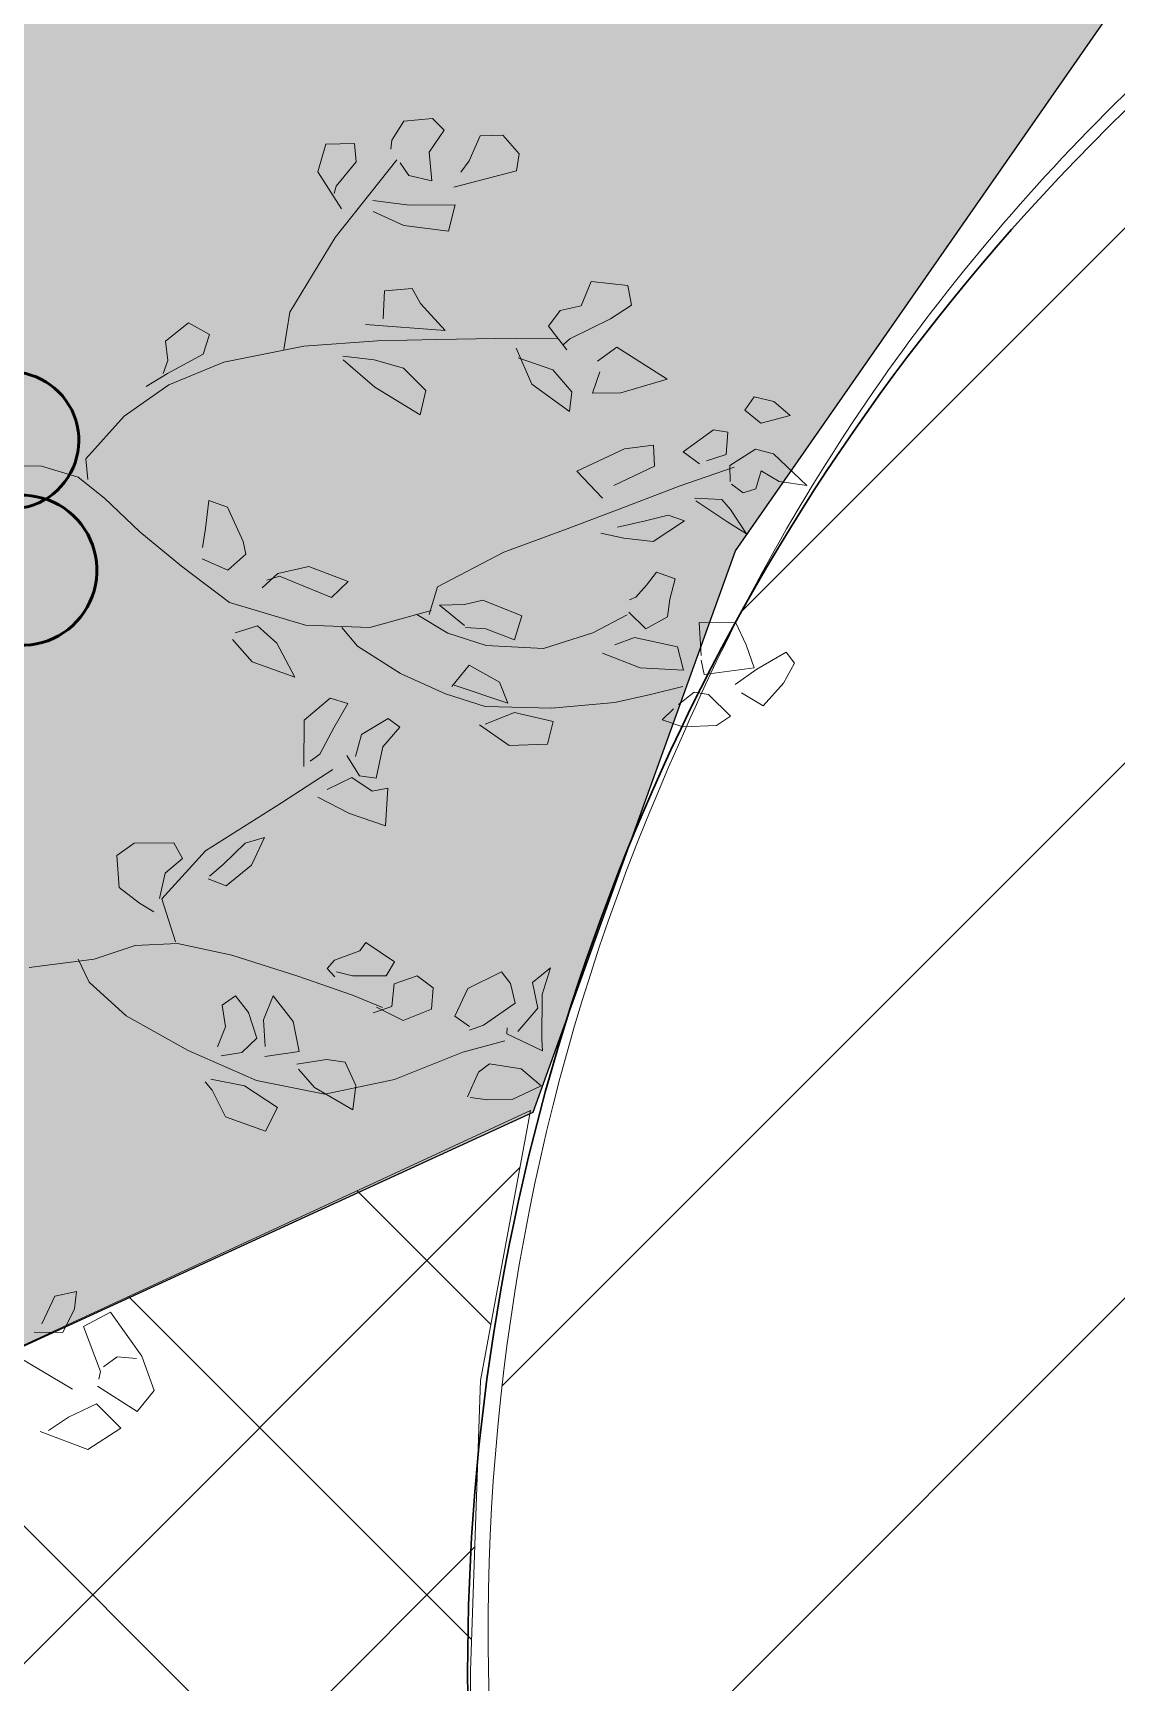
# Model space of a CAD drawing. Header units: millimetres. Extents: x 5637 to 6048, y 3385 to 3927.
# Drawn here: x 5914.664 to 5917.528, y 3558.933 to 3563.292 of the extents above; entities that cross this region are included whole.
import ezdxf

# ---------------------------------------------------------------- set-up
doc = ezdxf.new("R2010")
doc.units = ezdxf.units.MM
doc.layers.add('Contour Lines', color=253, linetype='Continuous')
for name, color, linetype, lineweight in [('hatch', 253, 'Continuous', 13), ('road', 19, 'Continuous', 30), ('trees new', 7, 'Continuous', 20)]:
    doc.layers.add(name, color=color, linetype=linetype, lineweight=lineweight)
doc.layers.add('plants1', color=7, linetype='Continuous', true_color=0x89ee5d)
pattern_1 = [(45, (2816.368087035456, -1263.747613335156), (-0.2651650429449553, 0.2651650429449554), []), (135, (2816.368087035456, -1263.747613335156), (-0.795495128834866, 0.2651650429449554), [0.9375, -0.5625])]
pattern_2 = [(45, (2816.368087035456, -1263.747613335156), (-0.7071067811865475, 0.7071067811865476), [])]

# ---------------------------------------------------------------- blocks, each defined once
blk = doc.blocks.new('F1')
at = {"color": 92, "linetype": 'Continuous'}
for p, q in [((0.2904440168160764, -0.0636339188607225), (0.2731070168158514, -0.0791609188602878)), ((0.2902770168159296, -0.0781269188603973), (0.2891100168160339, -0.0671529188605917)), ((0.2731070168158514, -0.0791609188602878), (0.274774016815849, -0.0971739188601704)), ((0.2897780168161663, -0.0924119188605972), (0.2902770168159296, -0.0781269188603973)), ((0.3321190168160175, -0.0822659188600654), (0.3259510168161288, -0.0938609188600084)), ((0.3424550168158422, -0.0984159188604452), (0.333953016816162, -0.0872359188600229)), ((0.274774016815849, -0.0971739188601704), (0.2897780168161663, -0.0924119188605972)), ((0.2967790168161119, -0.0965519188606039), (0.2781080168158443, -0.1073189188603636)), ((0.3259510168161288, -0.0938609188600084), (0.3331190168162212, -0.10359191886011)), ((0.3021130168160599, -0.100900918860424), (0.2992790168161665, -0.0986239188599201)), ((0.3239510168161761, -0.10359191886011), (0.3021130168160599, -0.100900918860424)), ((0.3032800168159557, -0.1031789188603569), (0.3044470168158515, -0.1108379188602329)), ((0.3241180168158682, -0.1176709188606027), (0.3239510168161761, -0.10359191886011)), ((0.3331190168162212, -0.10359191886011), (0.3397870168162118, -0.1081469188605468)), ((0.3397870168162118, -0.1081469188605468), (0.3424550168158422, -0.0984159188604452)), ((0.2781080168158443, -0.1073189188603636), (0.2829430168160289, -0.1187059188599222)), ((0.3044470168158515, -0.1108379188602329), (0.2997800168161522, -0.1182919188607401)), ((0.2829430168160289, -0.1187059188599222), (0.2996130168160054, -0.1209839188607646)), ((0.2996130168160054, -0.1209839188607646), (0.3241180168158682, -0.1176709188606027)), ((0.3647930168160602, -0.2191209188607162), (0.3791280168159066, -0.2058699188604067)), ((0.3791280168159066, -0.2058699188604067), (0.3927970168158428, -0.206075918860114)), ((0.3976320168160274, -0.2079399188599553), (0.3877970168161884, -0.2201549188606067)), ((0.3927970168158428, -0.206075918860114), (0.3977990168161742, -0.205040918859885)), ((0.484316016815905, -0.2162209188603072), (0.4949850168161394, -0.2112529188601173)), ((0.4949850168161394, -0.2112529188601173), (0.5086540168160756, -0.2170489188604905)), ((0.3719610168161527, -0.2290579188605251), (0.3647930168160602, -0.2191209188607162)), ((0.4049670168162667, -0.2170489188604905), (0.4019660168162266, -0.2261599188598837)), ((0.4158030168161934, -0.2249169188601798), (0.4093010168160111, -0.2174629188605821)), ((0.4778150168160611, -0.2201549188606067), (0.484316016815905, -0.2162209188603072)), ((0.5086540168160756, -0.2170489188604905), (0.5098210168159714, -0.2267799188605921)), ((0.3877970168161884, -0.2201549188606067), (0.3719610168161527, -0.2290579188605251)), ((0.4019660168162266, -0.2261599188598837), (0.4044670168161649, -0.2352689188604189)), ((0.4253040168161936, -0.2282299188603418), (0.4158030168161934, -0.2249169188601798)), ((0.4911510168160424, -0.232991918859915), (0.4819820168161133, -0.2253309188602715)), ((0.5098210168159714, -0.2267799188605921), (0.50165301681613, -0.2429299188600624)), ((0.4263050168158263, -0.2356839188599396), (0.4253040168161936, -0.2282299188603418)), ((0.49348401681595, -0.2431369188601082), (0.4911510168160424, -0.232991918859915)), ((0.3954650168159279, -0.2346479188602815), (0.3901310168159799, -0.2497619188600937)), ((0.4106350168160536, -0.2418939188604043), (0.3993000168159089, -0.2369259188602144)), ((0.4044670168161649, -0.2352689188604189), (0.4168020168160586, -0.237339918860306)), ((0.4183030168162479, -0.2510039188603685), (0.4106350168160536, -0.2418939188604043)), ((0.4168020168160586, -0.237339918860306), (0.4263050168158263, -0.2356839188599396)), ((0.3721270168159609, -0.2483129188606825), (0.3549570168158826, -0.2590789188601037)), ((0.3831290168161505, -0.2456209188606579), (0.3721270168159609, -0.2483129188606825)), ((0.3811290168161978, -0.2590789188601037), (0.3854630168159421, -0.2460349188607496)), ((0.479648016815867, -0.2493479188600021), (0.4729800168158766, -0.2551449188607138)), ((0.50165301681613, -0.2429299188600624), (0.49348401681595, -0.2431369188601082)), ((0.3901310168159799, -0.2497619188600937), (0.4036330168162241, -0.2536949188600546)), ((0.4036330168162241, -0.2536949188600546), (0.4183030168162479, -0.2510039188603685)), ((0.4729800168158766, -0.2551449188607138), (0.4759810168159168, -0.2698449188604344)), ((0.4823160168159523, -0.2584579188599663), (0.4804820168162626, -0.2503829188602311)), ((0.3549570168158826, -0.2590789188601037), (0.3642920168160746, -0.2654969188600433)), ((0.3759610168160581, -0.2661179188601808), (0.3811290168161978, -0.2590789188601037)), ((0.4863170168161961, -0.271914918859983), (0.4823160168159523, -0.2584579188599663)), ((0.3642920168160746, -0.2654969188600433), (0.3759610168160581, -0.2661179188601808)), ((0.4759810168159168, -0.2698449188604344), (0.4844830168160518, -0.2810249188599472)), ((0.4844830168160518, -0.2810249188599472), (0.4863170168161961, -0.271914918859983)), ((0.4129690168158451, -0.2799899188606276), (0.4179700168158379, -0.2787479188603528)), ((0.4179700168158379, -0.2787479188603528), (0.4198040168159826, -0.2835089188604969)), ((0.4024670168162121, -0.3011079188602879), (0.409634016815966, -0.2874439188602254)), ((0.409634016815966, -0.2874439188602254), (0.4146360168158429, -0.2818529188601304)), ((0.4198040168159826, -0.2835089188604969), (0.4183030168162479, -0.2957239188602387)), ((0.3917980168159776, -0.290548918860003), (0.3806280168162122, -0.2986229188603091)), ((0.3887970168159374, -0.2969669188599426), (0.3901310168159799, -0.2880639188600243)), ((0.3806280168162122, -0.2986229188603091), (0.3792950168160534, -0.312494918860756)), ((0.3974660168162192, -0.3027639188606543), (0.3887970168159374, -0.2969669188599426)), ((0.4063000168159708, -0.3075259188602275), (0.4024670168162121, -0.3011079188602879)), ((0.4203030168162007, -0.299864918860584), (0.4063000168159708, -0.3075259188602275)), ((0.4183030168162479, -0.2957239188602387), (0.4203030168162007, -0.299864918860584)), ((0.3304520168160199, -0.3162219188601001), (0.3351200168160577, -0.3095959188606856)), ((0.3359540168159985, -0.3085609188604566), (0.3436210168158542, -0.3182919188605582)), ((0.3957990168162215, -0.3137369188601213), (0.3974660168162192, -0.3027639188606543)), ((0.5718330168158392, -0.3100109188602063), (0.5586640168160049, -0.3133229188600297)), ((0.3254510168160269, -0.326158918859909), (0.3304520168160199, -0.3162219188601001)), ((0.3792950168160534, -0.312494918860756), (0.3876300168160416, -0.3176709188604208)), ((0.3876300168160416, -0.3176709188604208), (0.3957990168162215, -0.3137369188601213)), ((0.4896510168161914, -0.3112529188604811), (0.4763140168158717, -0.3207769188605369)), ((0.4904840168162484, -0.3292649188600252), (0.4908170168162034, -0.3166359188601917)), ((0.5051540168162723, -0.3120809188606644), (0.5238240168162012, -0.3220179188604733)), ((0.5066540168161229, -0.32118991886029), (0.5059870168158743, -0.3158079188600085)), ((0.5586640168160049, -0.3133229188600297), (0.5433280168160711, -0.3274019188605224)), ((0.5721670168161328, -0.3230539188601313), (0.5740000168159387, -0.312494918860756)), ((0.6111740168159887, -0.3147719188603504), (0.6011720168160029, -0.3228469188600855)), ((0.622844016815856, -0.3226399188600397), (0.6156760168162183, -0.3172569188603291)), ((0.3447880168162047, -0.324502918860452), (0.3359540168159985, -0.3363039188601022)), ((0.3436210168158542, -0.3182919188605582), (0.3447880168162047, -0.324502918860452)), ((0.3616250168158732, -0.3302999188602542), (0.3626250168160769, -0.323467918860223)), ((0.3641250168159278, -0.3242959188604062), (0.3714600168161671, -0.3205699188604911)), ((0.3714600168161671, -0.3205699188604911), (0.3799620168158473, -0.3317499188600039)), ((0.4763140168158717, -0.3207769188605369), (0.4636450168161394, -0.332784918860233)), ((0.5144890168160094, -0.3325769188607581), (0.5066540168161229, -0.32118991886029)), ((0.5238240168162012, -0.3220179188604733), (0.5273250168158885, -0.3373399188606698)), ((0.5609980168162512, -0.3271949188604766), (0.5721670168161328, -0.3230539188601313)), ((0.6011720168160029, -0.3228469188600855), (0.603840016816088, -0.3336129188604162)), ((0.633512016816207, -0.3298859188601626), (0.622844016815856, -0.3226399188600397)), ((0.324784016816233, -0.3408589188605391), (0.3254510168160269, -0.326158918859909)), ((0.3639590168161195, -0.3478989188600452), (0.3616250168158732, -0.3302999188602542)), ((0.3799620168158473, -0.3317499188600039), (0.3796290168158922, -0.3489339188602742)), ((0.4636450168161394, -0.332784918860233), (0.4784810168159713, -0.3416869188607223)), ((0.4804820168162626, -0.3346489188600743), (0.4904840168162484, -0.3292649188600252)), ((0.4894840168160446, -0.332784918860233), (0.4849820168162699, -0.3389959188601268)), ((0.5004860168162342, -0.3319559188606207), (0.4894840168160446, -0.332784918860233)), ((0.5213230168162628, -0.3433439188605178), (0.5144890168160094, -0.3325769188607581)), ((0.5433280168160711, -0.3274019188605224), (0.5609980168162512, -0.3271949188604766)), ((0.6268440168162162, -0.3360969188600564), (0.633512016816207, -0.3298859188601626)), ((0.6931910168161668, -0.3286439188598877), (0.6938580168159607, -0.3400309188603559)), ((0.3359540168159985, -0.3363039188601022), (0.324784016816233, -0.3408589188605391)), ((0.353290016815885, -0.3379609188598978), (0.3387870168160081, -0.3489339188602742)), ((0.3556240168161313, -0.3394089188598799), (0.353290016815885, -0.3379609188598978)), ((0.4784810168159713, -0.3416869188607223), (0.4804820168162626, -0.3346489188600743)), ((0.4849820168162699, -0.3389959188601268), (0.4963190168161821, -0.3483129188601368)), ((0.5058200168161822, -0.3423089188602888), (0.4981530168158718, -0.3352689188598732)), ((0.5273250168158885, -0.3373399188606698), (0.5213230168162628, -0.3433439188605178)), ((0.5866700168160098, -0.3329909188599402), (0.5891700168160643, -0.3425159188603346)), ((0.5876700168162134, -0.3425159188603346), (0.5888370168161094, -0.3365109188601481)), ((0.603840016816088, -0.3336129188604162), (0.6095070168159911, -0.3350629188601659)), ((0.6095070168159911, -0.3350629188601659), (0.6268440168162162, -0.3360969188600564)), ((0.6938580168159607, -0.3400309188603559), (0.6941910168159158, -0.3586639188600373)), ((0.6991920168159087, -0.3429289188600877), (0.6948580168161645, -0.3381679188599436)), ((0.3571240168159822, -0.3559729188603513), (0.3517890168161504, -0.3429289188600877)), ((0.3729610168159017, -0.3501759188605491), (0.3639590168161195, -0.3478989188600452)), ((0.5066540168161229, -0.3565949188599178), (0.5058200168161822, -0.3423089188602888)), ((0.5680000168160806, -0.3592859188605133), (0.5876700168162134, -0.3425159188603346)), ((0.5891700168160643, -0.3425159188603346), (0.5853370168158512, -0.3565949188599178)), ((0.7075270168158969, -0.3460359188605424), (0.6991920168159087, -0.3429289188600877)), ((0.7100280168158353, -0.3592859188605133), (0.7075270168158969, -0.3460359188605424)), ((0.3387870168160081, -0.3489339188602742), (0.3434550168160459, -0.3510039188607323)), ((0.3434550168160459, -0.3510039188607323), (0.3617910168161362, -0.3607349188599245)), ((0.3796290168158922, -0.3489339188602742), (0.3729610168159017, -0.3501759188605491)), ((0.4963190168161821, -0.3483129188601368), (0.5006530168159263, -0.3594929188605591)), ((0.3686260168162736, -0.3592859188605133), (0.3571240168159822, -0.3559729188603513)), ((0.3617910168161362, -0.3607349188599245), (0.3707930168159184, -0.3696369188604138)), ((0.3707930168159184, -0.3696369188604138), (0.3686260168162736, -0.3592859188605133)), ((0.5006530168159263, -0.3594929188605591), (0.5066540168161229, -0.3565949188599178)), ((0.5710000168162371, -0.3694309188607066), (0.5680000168160806, -0.3592859188605133)), ((0.5853370168158512, -0.3565949188599178), (0.5710000168162371, -0.3694309188607066)), ((0.6941910168159158, -0.3586639188600373), (0.7008590168159065, -0.3652899188603613)), ((0.7008590168159065, -0.3652899188603613), (0.7100280168158353, -0.3592859188605133)), ((0.4848160168160069, -0.3924129188602081), (0.4701470168158668, -0.4000729188604227)), ((0.5063210168161679, -0.3905489188603668), (0.4874840168160919, -0.408560918859911)), ((0.5111550168160139, -0.4008999188602675), (0.5061540168160211, -0.3893069188600919)), ((0.4701470168158668, -0.4000729188604227), (0.4624790168161274, -0.4160139188600797)), ((0.4823160168159523, -0.4091819188600483), (0.4838160168162579, -0.3948959188604193)), ((0.4978190168160328, -0.4095959188601399), (0.5111550168160139, -0.4008999188602675)), ((0.4874840168160919, -0.408560918859911), (0.4978190168160328, -0.4095959188601399)), ((0.5224900168161586, -0.4153929188599422), (0.5273250168158885, -0.4073189188605455)), ((0.5283250168160925, -0.4073189188605455), (0.5419940168160285, -0.4015219188607433)), ((0.5419940168160285, -0.4015219188607433), (0.5368260168158887, -0.4118729188606438)), ((0.4624790168161274, -0.4160139188600797), (0.4704800168158221, -0.4230539188604953)), ((0.4704800168158221, -0.4230539188604953), (0.4823160168159523, -0.4091819188600483)), ((0.5119890168159547, -0.4247099188599523), (0.5224900168161586, -0.4153929188599422)), ((0.5368260168158887, -0.4118729188606438), (0.534826016815936, -0.4201549188604248)), ((0.6621850168160055, -0.4143589188600516), (0.6443480168161333, -0.4213979188601287)), ((0.6556830168158232, -0.4269869188604562), (0.6638520168160033, -0.4149799188601892)), ((0.534826016815936, -0.4201549188604248), (0.5201570168162509, -0.4327849188605968)), ((0.6443480168161333, -0.4213979188601287), (0.6235100168162209, -0.4340269188599623)), ((0.5201570168162509, -0.4327849188605968), (0.5119890168159547, -0.4247099188599523)), ((0.6460150168161309, -0.4371319188606493), (0.6556830168158232, -0.4269869188604562)), ((0.6718540168160363, -0.4309209188607556), (0.6525160168159747, -0.4621839188606091)), ((0.6235100168162209, -0.4340269188599623), (0.6321790168160479, -0.441479918860131)), ((0.6321790168160479, -0.441479918860131), (0.6460150168161309, -0.4371319188606493)), ((0.6815220168161833, -0.4458279188605221), (0.670353016815847, -0.4394099188605824)), ((0.6765210168161904, -0.4576289188601721), (0.6815220168161833, -0.4458279188605221)), ((0.7240300168161813, -0.4458279188605221), (0.7440350168160368, -0.4439649188601096)), ((0.734366016816006, -0.4483129188605007), (0.7318660168159516, -0.4460359188599968)), ((0.7440350168160368, -0.4439649188601096), (0.7537030168161838, -0.4530739188606449)), ((0.7400340168162476, -0.4617699188605175), (0.734366016816006, -0.4483129188605007)), ((0.7537030168161838, -0.4530739188606449), (0.7478680168162501, -0.4648759188606335)), ((0.4878170168160471, -0.4576289188601721), (0.4738140168162719, -0.4698449188602525)), ((0.6525160168159747, -0.4621839188606091), (0.6686860168158493, -0.4578369188605566)), ((0.6686860168158493, -0.4578369188605566), (0.6765210168161904, -0.4576289188601721)), ((0.716196016816179, -0.4580439188606024), (0.7040260168162096, -0.4675679188606582)), ((0.7110280168160391, -0.4741919188603051), (0.7206960168161859, -0.4603209188601968)), ((0.4479750168159118, -0.4677739188603655), (0.4408070168162741, -0.4748139188598716)), ((0.4501430168158951, -0.4748139188598716), (0.4479750168159118, -0.4677739188603655)), ((0.4874840168160919, -0.4739859188605977), (0.488650016816104, -0.4644619188605419)), ((0.7040260168162096, -0.4675679188606582), (0.6921910168159631, -0.4845439188605442)), ((0.7478680168162501, -0.4648759188606335), (0.7400340168162476, -0.4617699188605175)), ((0.4408070168162741, -0.4748139188598716), (0.4341390168158288, -0.4886849188599798)), ((0.4738140168162719, -0.4698449188602525), (0.4636450168161394, -0.4870289188605228)), ((0.4744810168160658, -0.4895139188605017), (0.4874840168160919, -0.4739859188605977)), ((0.7015270168160388, -0.492825918860325), (0.7110280168160391, -0.4741919188603051)), ((0.4524760168162576, -0.4866149188604312), (0.4508090168162601, -0.4777119188605128)), ((0.4989860168159286, -0.4770909188603755), (0.4884830168159572, -0.4804039188605375)), ((0.4884830168159572, -0.4804039188605375), (0.4888170168162508, -0.4917909188600961)), ((0.5034870168162744, -0.483095918860562), (0.5038200168162295, -0.4799899188604459)), ((0.5061540168160211, -0.4899279188605933), (0.5034870168162744, -0.483095918860562)), ((0.5369930168160355, -0.4824739188600861), (0.5301590168162367, -0.490755918859867)), ((0.7233640168162712, -0.4801969188604917), (0.716196016816179, -0.488477918859934)), ((0.7301990168159538, -0.4793689188603083), (0.7233640168162712, -0.4801969188604917)), ((0.7412000168162596, -0.480817918860629), (0.7378660168162643, -0.4785409188601252)), ((0.7463680168159446, -0.489719918860209), (0.7412000168162596, -0.480817918860629)), ((0.4341390168158288, -0.4886849188599798), (0.4349730168162244, -0.4963459188605328)), ((0.4484760168158976, -0.4919969188607129), (0.4524760168162576, -0.4866149188604312)), ((0.4636450168161394, -0.4870289188605228), (0.4744810168160658, -0.4895139188605017)), ((0.4888170168162508, -0.4917909188600961), (0.4954850168162414, -0.4965529188605787)), ((0.5093210168158695, -0.4967599188606246), (0.5061540168160211, -0.4899279188605933)), ((0.5301590168162367, -0.490755918859867), (0.5224900168161586, -0.5019369188606277)), ((0.5324930168160285, -0.5031779188605641), (0.5358270168160236, -0.4905489188607306)), ((0.5508300168160023, -0.4905489188607306), (0.5673320168159482, -0.4857869188602479)), ((0.5673320168159482, -0.4857869188602479), (0.5663330168160831, -0.5100099188605955)), ((0.6123420168162232, -0.4859939188602939), (0.5931710168158535, -0.4955179188603497)), ((0.6301780168162116, -0.4872369188599978), (0.6123420168162232, -0.4859939188602939)), ((0.6136750168159271, -0.4975879188598983), (0.6258440168160126, -0.4859939188602939)), ((0.6921910168159631, -0.4845439188605442), (0.7015270168160388, -0.492825918860325)), ((0.716196016816179, -0.488477918859934), (0.7285320168159563, -0.4934469188604626)), ((0.7415340168160987, -0.5019369188606277), (0.7463680168159446, -0.489719918860209)), ((0.4349730168162244, -0.4963459188605328), (0.4484760168158976, -0.4919969188607129)), ((0.4576440168159426, -0.4944829188601207), (0.4496430168162481, -0.5162219188599182)), ((0.4639790168159781, -0.4963459188605328), (0.4576440168159426, -0.4944829188601207)), ((0.4798150168160138, -0.5035919188606557), (0.4659790168159308, -0.497380918860762)), ((0.4954850168162414, -0.4965529188605787), (0.5026530168158789, -0.5029709188605183)), ((0.5026530168158789, -0.5029709188605183), (0.5093210168158695, -0.4967599188606246)), ((0.552830016815955, -0.5184989188604221), (0.5536630168160122, -0.4977959188602826)), ((0.5931710168158535, -0.4955179188603497), (0.6006730168162397, -0.5006929188605854)), ((0.6006730168162397, -0.5006929188605854), (0.6136750168159271, -0.4975879188598983)), ((0.7090270168162025, -0.4961379188601486), (0.702359016816212, -0.5251239188604075)), ((0.7285320168159563, -0.4934469188604626), (0.7341990168158592, -0.5042139188602222)), ((0.4421410168158621, -0.5058689188602501), (0.4323060168160229, -0.5118739188604366)), ((0.4486430168160444, -0.5170499188601017), (0.4468090168158998, -0.5050419188604054)), ((0.4718130168159808, -0.5182919188603763), (0.4798150168160138, -0.5035919188606557)), ((0.5224900168161586, -0.5019369188606277), (0.5243240168158483, -0.5191199188605597)), ((0.5299920168160899, -0.5137369188599396), (0.5324930168160285, -0.5031779188605641)), ((0.6188430168160668, -0.5075259188600456), (0.6323460168161948, -0.5050419188604054)), ((0.6323460168161948, -0.5050419188604054), (0.6361800168158372, -0.513114918860373)), ((0.7163620168159871, -0.5079399188601375), (0.7135290168159774, -0.5021429188603351)), ((0.7341990168158592, -0.5042139188602222), (0.7415340168160987, -0.5019369188606277)), ((0.4323060168160229, -0.5118739188604366), (0.437140016815869, -0.5249169188603618)), ((0.5243240168158483, -0.5191199188605597), (0.5299920168160899, -0.5137369188599396)), ((0.5663330168160831, -0.5100099188605955), (0.5616640168161613, -0.5226399188607675)), ((0.5898370168158582, -0.5203619188599249), (0.5956720168162466, -0.508768918860659)), ((0.5956720168162466, -0.508768918860659), (0.6028390168160005, -0.5162219188599182)), ((0.6226770168161639, -0.5110459188602535), (0.6216760168160766, -0.5073189188599998)), ((0.6221770168160621, -0.5319559188604388), (0.6226770168161639, -0.5110459188602535)), ((0.6361800168158372, -0.513114918860373), (0.6336790168158988, -0.5226399188607675)), ((0.7241970168158735, -0.5176699188599005), (0.7163620168159871, -0.5079399188601375)), ((0.4493090168159545, -0.5325779188600053), (0.4486430168160444, -0.5170499188601017)), ((0.4496430168162481, -0.5162219188599182), (0.4606450168159828, -0.5178779188602847)), ((0.4606450168159828, -0.5178779188602847), (0.4718130168159808, -0.5182919188603763)), ((0.5616640168161613, -0.5226399188607675), (0.552830016815955, -0.5184989188604221)), ((0.5856690168159222, -0.542100918860632), (0.5898370168158582, -0.5203619188599249)), ((0.6076740168161852, -0.5176699188599005), (0.6093410168161828, -0.5284369188605696)), ((0.7196960168159823, -0.5269879188602489), (0.7241970168158735, -0.5176699188599005)), ((0.437140016815869, -0.5249169188603618), (0.4429750168162574, -0.5336129188602344)), ((0.5299920168160899, -0.5280229188604779), (0.5144890168160094, -0.5365109188599662)), ((0.5249910168160971, -0.5387879188604701), (0.5313250168162487, -0.5280229188604779)), ((0.6093410168161828, -0.5284369188605696), (0.5856690168159222, -0.542100918860632)), ((0.6336790168158988, -0.5226399188607675), (0.6415140168162399, -0.5319559188604388)), ((0.702359016816212, -0.5251239188604075), (0.7086940168162476, -0.5296789188599349)), ((0.7086940168162476, -0.5296789188599349), (0.7196960168159823, -0.5269879188602489)), ((0.4429750168162574, -0.5336129188602344), (0.4493090168159545, -0.5325779188600053)), ((0.5144890168160094, -0.5365109188599662), (0.5058200168161822, -0.5416879188599695)), ((0.552663016816263, -0.5331989188601427), (0.5443280168162749, -0.5373399188604882)), ((0.5551630168158628, -0.5501749188600287), (0.552663016816263, -0.5331989188601427)), ((0.6231770168162658, -0.5433429188599975), (0.6221770168160621, -0.5319559188604388)), ((0.6415140168162399, -0.5319559188604388), (0.6320120168159012, -0.5460349188600221)), ((0.5058200168161822, -0.5416879188599695), (0.5191560168161633, -0.5402379188602198)), ((0.5191560168161633, -0.5402379188602198), (0.5249910168160971, -0.5387879188604701)), ((0.5439950168158649, -0.540859918860696), (0.5423280168158673, -0.5501749188600287)), ((0.6320120168159012, -0.5460349188600221), (0.6231770168162658, -0.5433429188599975)), ((0.5231570168159525, -0.5489339188600924), (0.5221570168162037, -0.5549379188599404)), ((0.5291580168161492, -0.5460349188600221), (0.5231570168159525, -0.5489339188600924)), ((0.5371600168161823, -0.5493469188607552), (0.5306590168158838, -0.5460349188600221)), ((0.5383270168160781, -0.5632199188606309), (0.5371600168161823, -0.5493469188607552)), ((0.5423280168158673, -0.5501749188600287), (0.5511630168159574, -0.5555599188604164)), ((0.5511630168159574, -0.5555599188604164), (0.5551630168158628, -0.5501749188600287)), ((0.5221570168162037, -0.5549379188599404), (0.5283250168160925, -0.5609419188606979)), ((0.5201570168162509, -0.5659109188603169), (0.5126550168158648, -0.576469918860602)), ((0.5283250168160925, -0.5609419188606979), (0.5201570168162509, -0.5659109188603169)), ((0.5326590168158365, -0.5696379188605705), (0.5383270168160781, -0.5632199188606309)), ((0.5564970168159054, -0.5671529188605918), (0.5478290168159621, -0.570879918859936)), ((0.5599970168161637, -0.5737789188600062), (0.5564970168159054, -0.5671529188605918)), ((0.5126550168158648, -0.576469918860602), (0.5326590168158365, -0.5696379188605705)), ((0.5476620168162702, -0.5710869188599818), (0.5446610168162298, -0.5845449188603369)), ((0.553830016816159, -0.5808179188600833), (0.5599970168161637, -0.5737789188600062)), ((0.5446610168162298, -0.5845449188603369), (0.553830016816159, -0.5808179188600833))]:
    blk.add_line(p, q, dxfattribs=at)
at = {"color": 33, "linetype": 'Continuous'}
for p, q in [((0.4815640168160318, -0.1576299188603287), (0.4712110168159091, -0.185786918860066)), ((0.4628490168158752, -0.1789549188600348), (0.4413450168160528, -0.1868219188602951)), ((0.4745960168158893, -0.1793689188601264), (0.4628490168158752, -0.1789549188600348)), ((0.4413450168160528, -0.1868219188602951), (0.4140680168159127, -0.2046269188607028)), ((0.4712110168159091, -0.185786918860066), (0.4680260168158786, -0.2054549188599766)), ((0.4140680168159127, -0.2046269188607028), (0.3873880168159704, -0.2261599188598837)), ((0.4680260168158786, -0.2054549188599766), (0.4598630168159108, -0.223053918860677)), ((0.3873880168159704, -0.2261599188598837), (0.367278016816039, -0.2510039188603685)), ((0.4598630168159108, -0.223053918860677), (0.4435360168160917, -0.2427219188605876)), ((0.4435360168160917, -0.2427219188605876), (0.421037016815939, -0.2650829188599517)), ((0.367278016816039, -0.2510039188603685), (0.3585180168158732, -0.2824739188602679)), ((0.421037016815939, -0.2650829188599517), (0.4017240168161555, -0.2833029188598801)), ((0.3585180168158732, -0.2824739188602679), (0.355133016815893, -0.3162219188601001)), ((0.4017240168161555, -0.2833029188598801), (0.3903750168162734, -0.2930329188605527)), ((0.6677280168162218, -0.2851649188599539), (0.6764890168162712, -0.2886849188601617)), ((0.6764890168162712, -0.2886849188601617), (0.6858460168161802, -0.3133229188600297)), ((0.355133016815893, -0.3162219188601001), (0.3507530168160375, -0.3356829188599648)), ((0.6858460168161802, -0.3133229188600297), (0.6890320168160944, -0.3381679188599436)), ((0.6890320168160944, -0.3381679188599436), (0.6866430168158733, -0.3652899188603613)), ((0.5426900168160902, -0.3594929188605591), (0.5223820168159766, -0.3710869188601635)), ((0.5536410168158401, -0.3570089188600094), (0.5426900168160902, -0.3594929188605591)), ((0.6866430168158733, -0.3652899188603613), (0.6760900168162554, -0.4013139188603591)), ((0.5223820168159766, -0.3710869188601635), (0.5046600168159276, -0.3851659188606562)), ((0.5046600168159276, -0.3851659188606562), (0.4909230168161633, -0.3986229188606729)), ((0.4909230168161633, -0.3986229188606729), (0.4761890168158464, -0.4253319188604281)), ((0.5403010168158691, -0.3953099188605109), (0.5498580168161828, -0.4046269188605211)), ((0.5498580168161828, -0.4046269188605211), (0.5498580168161828, -0.4389959188604906)), ((0.6760900168162554, -0.4013139188603591), (0.6627500168158296, -0.4323709188605053)), ((0.4761890168158464, -0.4253319188604281), (0.4650390168160305, -0.4522459188604615)), ((0.6627500168158296, -0.4323709188605053), (0.6506050168161384, -0.456800918859989)), ((0.5498580168161828, -0.4389959188604906), (0.5458750168161206, -0.4696369188598683)), ((0.4650390168160305, -0.4522459188604615), (0.460858016816241, -0.4683959188599319)), ((0.6506050168161384, -0.456800918859989), (0.634478016816269, -0.4890999188604101)), ((0.460858016816241, -0.4683959188599319), (0.4572740168161947, -0.4833019188602692)), ((0.5458750168161206, -0.4696369188598683), (0.5424910168160242, -0.4984159188600814)), ((0.634478016816269, -0.4890999188604101), (0.6255180168161534, -0.5060759188602959)), ((0.5424910168160242, -0.4984159188600814), (0.539504016816176, -0.5242959188602243)), ((0.539504016816176, -0.5242959188602243), (0.5355220168159978, -0.5507969188605047))]:
    blk.add_line(p, q, dxfattribs=at)
for points in [[(0.329847016815842, -0.0677739188607292), (0.3007770168162498, -0.0857869188606118)], [(0.7155130168159705, -0.165496918860589), (0.7216850168158491, -0.1692239188599331), (0.7167080168162503, -0.1702589188601622), (0.711133016816115, -0.1727429188607119), (0.7039650168160227, -0.176469918860056), (0.7007800168159922, -0.1799889188599253), (0.6997840168162331, -0.1862009188601577), (0.6999830168158443, -0.1932399188602347), (0.7011770168162405, -0.2087669188607095), (0.6999830168158443, -0.2298859188607083), (0.6940100168160317, -0.2481059188606367), (0.6830590168158271, -0.2690169188602511), (0.6707140168161863, -0.2816449188606556), (0.6565780168159511, -0.287857918860317), (0.6354730168161442, -0.2951039188604399), (0.6125760168158596, -0.3048349188605415), (0.5876870168160571, -0.3166359188601917), (0.56220201681594, -0.3427219188600419), (0.5476670168161438, -0.368394918860139), (0.5414950168162651, -0.3969669188603064)], [(0.4610570168158521, -0.2226399188605854), (0.4813660168158497, -0.2261599188598837), (0.4917190168159724, -0.2541099188604847), (0.4951040168159527, -0.2953109188604857), (0.4976920168162399, -0.3232609188601772)], [(0.5428890168161562, -0.3903409188599825), (0.5287520168160375, -0.3990369188607645), (0.5156120168160161, -0.4118729188606438), (0.502272016816045, -0.4346479188600997), (0.4980910168162557, -0.4580439188606024), (0.4980910168162557, -0.4758489188601005)], [(0.6790770168161036, -0.3924129188602081), (0.6930140168162727, -0.4027639188601088), (0.7137210168159474, -0.4371319188606493), (0.7322380168159217, -0.478746918860742)]]:
    blk.add_lwpolyline(points, dxfattribs=at)
blk = doc.blocks.new('651')
at = {"layer": 'trees new', "color": 191, "lineweight": 50, "true_color": 0xb366ff}
for centre, radius, start, end in [((2838.89869376597, 5108.884129884097, 4146.831524229749), 0.06303424306845701, 15.41845099870192, 246.5772876067468), ((2839.023953490227, 5108.886864504774, 4146.831524229749), 0.0660012340238005, 307.6093680263652, 167.7321535547001), ((2839.136445844537, 5108.831206128233, 4146.831524229749), 0.0722921963689311, 249.9235130539923, 177.3258352061619), ((2838.806575350353, 5108.797901570474, 4146.831524229749), 0.0728227168707902, 22.94374582789189, 315.7920414045697), ((2839.127176328277, 5108.702784530547, 4146.831524229749), 0.0624870714836289, 215.6462096694911, 104.4062789720495), ((2838.853490513072, 5108.672355274055, 4146.831524229749), 0.0749561489719201, 85.95671582925756, 354.9094160189239), ((2839.002414470457, 5108.634721587527, 4146.831524229749), 0.0804673499286037, 157.3540591454194, 23.15922407221565)]:
    blk.add_arc(centre, radius, start, end, dxfattribs=at)

msp = doc.modelspace()

# ---------------------------------------------------------------- hatches: boundary and pattern name
at = {"layer": 'hatch'}
h = msp.add_hatch(dxfattribs=at)
h.set_pattern_fill('ANSI31', color=256, scale=8, style=0)
h.set_pattern_definition(pattern_2)
edge = h.paths.add_edge_path()
edge.add_arc((5888.218597786534, 3544.251879519288), 5.099999999999703, 222.2096827054169, 295.0106996712317)
edge.add_line((5890.374814048559, 3539.63011238632), (5962.724415347593, 3573.368833238253))
edge.add_arc((5959.301019294773, 3580.709992987185), 8.10013993668037, 295.0010067509886, 379.1520322176876)
edge.add_line((5966.952827542687, 3583.367453717085), (5974.951558471705, 3569.541004290979))
edge.add_arc((5969.706864991153, 3565.844412111367), 6.416510223423876, 35.17714628567522, 121.8211173089577)
edge.add_line((5966.323638051035, 3571.296510690719), (5964.181878608919, 3570.409633657426))
edge.add_line((5964.18187860892, 3570.409633657426), (5950.360272161224, 3564.024697307429))
edge.add_line((5950.360272161224, 3564.024697307429), (5941.019583289994, 3551.651265792138))
edge.add_line((5941.019583289994, 3551.651265792138), (5918.251469236275, 3541.463622921433))
edge.add_line((5918.251469236276, 3541.463622921433), (5903.786954010162, 3542.209244047871))
edge.add_line((5903.786954010162, 3542.209244047871), (5887.47792040575, 3534.61967185372))
edge.add_line((5887.47792040575, 3534.61967185372), (5884.441073338574, 3540.825466081732))
h = msp.add_hatch(dxfattribs=at)
h.set_pattern_fill('ANSI31', color=256, scale=8, style=0)
h.set_pattern_definition(pattern_2)
edge = h.paths.add_edge_path()
edge.add_arc((5913.250468035658, 3554.533126927488), 3.751350194282955, 303.1387087430645, 375.2154198503549)
edge.add_arc((5920.817496032416, 3557.964907695689), 4.644266693813676, 192.9970059106507, 211.7988366555309, ccw=False)
edge.add_arc((5921.541769199323, 3559.073296149963), 5.673871308710035, 155.5969995338043, 202.2989003915579, ccw=False)
edge.add_arc((5921.254120981759, 3559.32574685142), 5.308782166356256, 133.91090161715, 156.7956615057367, ccw=False)
edge.add_line((5917.572273961612, 3563.150295270523), (5919.554267222765, 3566.038300554101))
edge.add_line((5919.554267222765, 3566.038300554101), (5922.816297798408, 3567.523576081741))
edge.add_line((5922.816297798408, 3567.523576081741), (5923.233807595655, 3566.829194264176))
edge.add_line((5923.233807595655, 3566.829194264176), (5929.885715374955, 3568.607809737849))
edge.add_line((5929.885715374955, 3568.607809737849), (5929.059884849476, 3570.423131261548))
edge.add_line((5929.059884849476, 3570.423131261548), (5932.074195909634, 3571.825878153828))
edge.add_line((5932.074195909633, 3571.825878153828), (5935.625267169192, 3571.578343656784))
edge.add_arc((5935.391106381148, 3568.219128458641), 3.367366630187101, 31.314986527500025, 86.01253364221782, ccw=False)
edge.add_arc((5947.05827420716, 3575.317058210318), 10.28925856932965, 211.3149865275044, 224.1206353576058)
edge.add_line((5939.671866386199, 3568.153970788754), (5940.580279964228, 3566.668712397455))
edge.add_arc((5943.6592523173, 3568.551873137898), 3.609205608625258, 211.450785389058, 293.0876961021128)
edge.add_line((5945.074564695458, 3565.231744225104), (5935.721189192898, 3560.902126819805))
edge.add_arc((5933.32273695095, 3563.888521207726), 3.830290406367338, 308.7688679149651, 358.8703718036849)
edge.add_arc((5935.624259531234, 3564.314599363162), 1.608243862837356, 341.8270175396608, 419.6563231857697)
edge.add_arc((5933.057678748149, 3562.425440082689), 4.707149160615359, 44.12247288710759, 87.07132640682835)
edge.add_line((5933.298179903102, 3567.126441296765), (5924.272617027294, 3563.009485927349))
edge.add_line((5924.272617027293, 3563.009485927349), (5921.133275344147, 3561.375775383203))
edge.add_line((5921.133275344147, 3561.375775383203), (5920.348439923362, 3560.591599120189))
edge.add_line((5920.348439923361, 3560.591599120189), (5920.08684787787, 3559.80742285718))
edge.add_line((5920.08684787787, 3559.80742285718), (5919.825226190222, 3558.500450994594))
edge.add_line((5919.825226190222, 3558.500450994594), (5920.08684787787, 3557.193479132009))
edge.add_line((5920.08684787787, 3557.193479132009), (5920.785898893033, 3556.370283412452))
edge.add_line((5920.785898893033, 3556.370283412452), (5921.622104173855, 3555.791846102125))
edge.add_line((5921.622104173855, 3555.791846102125), (5922.361853872129, 3555.502618878789))
edge.add_line((5922.361853872129, 3555.502618878789), (5923.133735669811, 3555.374079158308))
edge.add_line((5923.133735669811, 3555.374079158308), (5923.905647109654, 3555.470488232752))
edge.add_line((5923.905647109653, 3555.470488232752), (5924.677528907339, 3555.727567673712))
edge.add_line((5924.677528907339, 3555.727567673712), (5915.286152158058, 3551.389262141725))
h = msp.add_hatch(dxfattribs=at)
h.set_pattern_fill('ANSI37', color=256, scale=5, style=0)
h.set_pattern_definition([(45, (2816.368087035456, -1263.747613335156), (-0.4419417382415922, 0.4419417382415922), []), (135, (2816.368087035456, -1263.747613335156), (-0.4419417382415922, -0.4419417382415922), [])])
edge = h.paths.add_edge_path()
edge.add_line((5912.37911606817, 3558.777014459309), (5915.979571163176, 3560.443489694232))
edge.add_line((5915.979571163176, 3560.443489694232), (5915.847218927129, 3559.729298262369))
edge.add_line((5915.847218927129, 3559.729298262369), (5915.820718837758, 3558.962189798532))
edge.add_line((5915.820718837758, 3558.962189798532), (5915.820718837758, 3558.300881125949))
edge.add_line((5915.820718837758, 3558.300881125949), (5916.006041610382, 3557.480872766479))
edge.add_line((5916.006041610382, 3557.480872766479), (5916.156831268788, 3557.014815603718))
edge.add_line((5916.156831268787, 3557.014815603718), (5916.562009928255, 3556.10535552569))
edge.add_line((5916.562009928255, 3556.10535552569), (5914.179343615671, 3554.994372035741))
edge.add_line((5914.179343615671, 3554.994372035741), (5912.379116068171, 3558.724114563676))
at = {"layer": 'plants1'}
h = msp.add_hatch(dxfattribs=at)
h.set_pattern_fill('ANSI38', color=256, scale=3, style=0)
h.set_pattern_definition(pattern_1)
edge = h.paths.add_edge_path()
edge.add_line((5867.340026559894, 3539.401602731366), (5867.920497871744, 3539.012893932036))
edge.add_line((5867.920497871744, 3539.012893932036), (5868.307566333235, 3538.645474774969))
edge.add_line((5868.307566333234, 3538.645474774969), (5868.751904713922, 3538.147852172101))
edge.add_line((5868.751904713922, 3538.147852172101), (5869.041495821688, 3537.742348562914))
edge.add_line((5869.041495821688, 3537.742348562914), (5873.636493846637, 3527.954023021291))
edge.add_line((5873.636493846638, 3527.954023021291), (5903.829997155666, 3542.008132120876))
edge.add_line((5903.829997155666, 3542.008132120876), (5918.291521160669, 3541.262275447136))
edge.add_line((5918.291521160669, 3541.262275447136), (5941.16198548445, 3551.494962586632))
edge.add_line((5941.16198548445, 3551.494962586632), (5950.48308823519, 3563.852364690145))
edge.add_line((5950.48308823519, 3563.852364690145), (5964.274809275164, 3570.230544657122))
edge.add_line((5964.274809275164, 3570.230544657122), (5965.741202670952, 3570.870139763694))
edge.add_arc((5969.427232144333, 3564.866000809268), 7.045317442293404, 27.800891099726925, 121.5463777302028, ccw=False)
edge.add_arc((5969.675026703198, 3565.204551072316), 6.670760308511182, -45.778412307314625, 26.22114660211321, ccw=False)
edge.add_line((5974.327449541655, 3560.423964829417), (5968.693330355425, 3565.052694805927))
edge.add_line((5968.693330355425, 3565.052694805927), (5960.294785214963, 3566.735752133394))
edge.add_line((5960.294785214963, 3566.735752133394), (5952.862509781829, 3563.409138527084))
edge.add_line((5952.862509781829, 3563.409138527084), (5951.175927865645, 3562.581958068244))
edge.add_line((5951.175927865645, 3562.581958068244), (5941.99973997969, 3550.444749196693))
edge.add_line((5941.99973997969, 3550.444749196693), (5918.534556405375, 3539.942057260073))
edge.add_line((5918.534556405374, 3539.942057260073), (5904.707706962623, 3540.696889009831))
edge.add_line((5904.707706962623, 3540.696889009831), (5873.014766627353, 3526.282493411768))
edge.add_line((5873.014766627353, 3526.282493411768), (5867.474450181188, 3538.114340235214))
edge.add_line((5867.474450181187, 3538.114340235214), (5850.756846190711, 3543.697445805256))
edge.add_line((5850.756846190712, 3543.697445805256), (5843.661721366867, 3553.613685774287))
edge.add_arc((5860.091496400632, 3565.369281146774), 20.20226547251094, 201.3952708323302, 215.5839309095071, ccw=False)
edge.add_line((5841.281451276056, 3557.999496032321), (5825.6334595674, 3591.334470052606))
edge.add_line((5825.6334595674, 3591.334470052606), (5826.243094236252, 3603.827857783155))
edge.add_line((5826.243094236252, 3603.827857783155), (5807.93222640211, 3643.212544803538))
edge.add_line((5807.932226402111, 3643.212544803538), (5807.54425343434, 3643.018716773715))
edge.add_line((5807.54425343434, 3643.018716773715), (5797.983414535619, 3663.178172781516))
edge.add_line((5797.983414535619, 3663.178172781516), (5798.220660294317, 3663.230848117235))
edge.add_line((5798.220660294317, 3663.230848117235), (5798.430504871312, 3663.243955492233))
edge.add_arc((5796.47127030947, 3658.681427308592), 4.965406679702589, 43.281910526906586, 66.76041366223558, ccw=False)
edge.add_arc((5798.419150723013, 3659.930643248288), 2.724438401226553, 20.331572802217522, 52.27834752672618, ccw=False)
edge.add_line((5800.973850110128, 3660.877255969283), (5827.01980770738, 3605.063416347021))
edge.add_arc((5822.580878502342, 3602.991955887857), 4.898473325559818, -5.638474229268581, 25.01647123820868, ccw=False)
edge.add_line((5827.455651292115, 3602.510675128524), (5827.02681755183, 3592.341389809634))
edge.add_arc((5831.442059715824, 3591.753460223986), 4.45421424769768, 172.4151664289416, 196.7575539092155)
edge.add_line((5827.177000996578, 3590.469209981324), (5842.180972176831, 3557.925817952753))
edge.add_line((5842.180972176831, 3557.925817952753), (5843.931761083313, 3555.587557282975))
edge.add_line((5843.931761083313, 3555.587557282975), (5844.4582692678, 3554.732695371641))
edge.add_line((5844.4582692678, 3554.732695371641), (5845.511514484654, 3553.146209559445))
edge.add_line((5845.511514484654, 3553.146209559445), (5846.226685131759, 3552.147263726482))
edge.add_line((5846.226685131759, 3552.147263726482), (5850.021031909244, 3546.975222436023))
edge.add_arc((5853.593202258537, 3549.595861424048), 4.430366769232694, 216.2647608932856, 225.9658998829303)
edge.add_arc((5856.005599061212, 3552.090997914942), 7.901010000933404, 225.9658998829325, 233.198284425577)
edge.add_arc((5852.865360091027, 3547.893615871604), 2.65895727250779, 233.1982844255969, 246.1024814744989)
edge.add_arc((5864.54816925737, 3574.260456154457), 31.49813715888168, 246.1024814744715, 247.3946300883742)
edge.add_line((5852.440857129599, 3545.182188710875), (5866.918704412524, 3539.623431528851))
edge.add_line((5866.918704412524, 3539.623431528851), (5867.340026559894, 3539.401602731366))
h = msp.add_hatch(dxfattribs=at)
h.set_pattern_fill('ANSI38', color=256, scale=3, style=0)
h.set_pattern_definition(pattern_1)
edge = h.paths.add_edge_path()
edge.add_line((5725.363830975374, 3655.929025883335), (5797.285452933829, 3662.690770641668))
edge.add_line((5797.285452933829, 3662.690770641668), (5824.806776709367, 3603.237869334329))
edge.add_line((5824.806776709367, 3603.237869334329), (5824.228128837579, 3590.880089787695))
edge.add_line((5824.228128837579, 3590.880089787695), (5841.22975127629, 3554.438222329316))
edge.add_line((5841.22975127629, 3554.438222329316), (5849.601576990524, 3542.468837062628))
edge.add_line((5849.601576990524, 3542.468837062628), (5866.560793989122, 3537.067454747116))
edge.add_line((5866.560793989122, 3537.067454747116), (5872.441059450722, 3524.381820437987))
edge.add_line((5872.441059450723, 3524.381820437987), (5904.706805295169, 3539.09461114484))
edge.add_line((5904.706805295169, 3539.09461114484), (5918.188073625211, 3538.464201835386))
edge.add_line((5918.188073625211, 3538.464201835386), (5942.73399362991, 3549.512746034203))
edge.add_line((5942.73399362991, 3549.512746034203), (5952.303726246209, 3561.859647122191))
edge.add_line((5952.303726246209, 3561.859647122191), (5960.573414280367, 3565.610270399215))
edge.add_line((5960.573414280367, 3565.610270399215), (5967.929454978686, 3564.034869948449))
edge.add_line((5967.929454978686, 3564.034869948449), (5968.821934796921, 3563.470106485849))
edge.add_line((5968.821934796921, 3563.470106485849), (5964.540465438862, 3561.461849075178))
edge.add_line((5964.540465438862, 3561.461849075178), (5955.84465976936, 3557.470501747544))
edge.add_line((5955.84465976936, 3557.470501747544), (5946.358526556125, 3544.947713484945))
edge.add_line((5946.358526556125, 3544.947713484945), (5919.845068420696, 3533.07472428205))
edge.add_line((5919.845068420696, 3533.07472428205), (5906.098338038528, 3533.756808182129))
edge.add_line((5906.098338038528, 3533.756808182129), (5874.593540532178, 3519.43651030593))
edge.add_arc((5872.372198249432, 3524.323485382511), 5.368136262823011, 204.0276875403047, 294.4438573733016, ccw=False)
edge.add_line((5867.469217435106, 3522.137698094005), (5862.462567763066, 3532.329944452531))
edge.add_line((5862.462567763067, 3532.329944452531), (5846.443316841103, 3537.982493926456))
edge.add_line((5846.443316841103, 3537.982493926456), (5836.47292873227, 3552.341697646444))
edge.add_line((5836.472928732269, 3552.341697646444), (5835.014442934536, 3554.644175604929))
edge.add_line((5835.014442934536, 3554.644175604929), (5818.866865072747, 3589.84128473044))
edge.add_line((5818.866865072748, 3589.84128473044), (5819.520701165833, 3602.273783752948))
edge.add_line((5819.520701165833, 3602.273783752948), (5801.553130754034, 3640.604334193036))
edge.add_line((5801.553130754034, 3640.604334193036), (5788.294877225853, 3640.186746211471))
edge.add_line((5788.294877225853, 3640.186746211471), (5786.911782461026, 3635.3352022284))
edge.add_line((5786.911782461026, 3635.3352022284), (5741.720456522728, 3631.436825627898))
edge.add_line((5741.720456522728, 3631.436825627898), (5726.647779999598, 3641.007242268062))
edge.add_line((5726.647779999597, 3641.007242268062), (5725.363830975373, 3655.929025883335))
at = {"layer": 'plants1', "lineweight": 9, "true_color": 0x87ea5d}
h = msp.add_hatch(dxfattribs=at)
h.set_pattern_fill('GRASS', color=83, style=0)
h.set_pattern_definition([(90, (2816.368087035456, -1263.747613335156), (-0.7071067809999999, 0.7071067809999999), [0.1875, -1.226713563]), (45, (2816.368087035456, -1263.747613335156), (-0.7071067811865475, 0.7071067811865476), [0.1875, -0.8125]), (135, (2816.368087035456, -1263.747613335156), (-0.7071067811865476, -0.7071067811865475), [0.1875, -0.8125])])
edge = h.paths.add_edge_path()
edge.add_line((5983.543146376789, 3551.445805101491), (5969.640635504285, 3562.838185826287))
edge.add_line((5969.640635504285, 3562.838185826287), (5966.492252980823, 3561.768624968458))
edge.add_line((5966.492252980823, 3561.768624968458), (5955.921017339108, 3557.299893196933))
edge.add_line((5955.921017339107, 3557.299893196933), (5946.238677310108, 3544.639421632763))
edge.add_line((5946.238677310108, 3544.639421632763), (5920.217170966603, 3532.993634617345))
edge.add_line((5920.217170966603, 3532.993634617345), (5906.122187960691, 3533.806131472588))
edge.add_line((5906.122187960691, 3533.806131472588), (5874.303167214423, 3518.905773727294))
edge.add_arc((5872.286045028751, 3523.588218137926), 5.098437757841221, 205.9057288569798, 293.3056048456494, ccw=False)
edge.add_line((5867.699928378741, 3521.360752842329), (5862.632327681754, 3531.794409419595))
edge.add_line((5862.632327681755, 3531.794409419595), (5846.300825011211, 3537.845906180429))
edge.add_line((5846.30082501121, 3537.845906180429), (5835.704934110892, 3553.189519123115))
edge.add_line((5835.704934110892, 3553.189519123115), (5829.869514344558, 3565.464410968983))
edge.add_line((5829.869514344558, 3565.464410968983), (5818.951785877673, 3589.787818731628))
edge.add_line((5818.951785877673, 3589.787818731628), (5819.105349046455, 3602.062710577497))
edge.add_line((5819.105349046455, 3602.062710577497), (5812.502110210773, 3616.946016101519))
edge.add_line((5812.502110210774, 3616.946016101519), (5783.214278819822, 3614.413327711298))
edge.add_line((5783.214278819822, 3614.413327711298), (5742.27744412079, 3610.939958988603))
edge.add_line((5742.277444120789, 3610.939958988603), (5740.644030012792, 3628.008894982169))
edge.add_line((5740.644030012792, 3628.008894982169), (5728.21676223766, 3636.089086317))
edge.add_line((5728.21676223766, 3636.089086317), (5724.527309350425, 3634.145468249055))
edge.add_line((5724.527309350425, 3634.145468249055), (5745.96438259031, 3596.014769703591))
edge.add_line((5745.96438259031, 3596.014769703591), (5750.558930671819, 3599.373842859833))
edge.add_line((5750.558930671819, 3599.373842859833), (5769.6227869008, 3566.839205986142))
edge.add_line((5769.622786900799, 3566.839205986142), (5734.815644929742, 3545.997845025774))
edge.add_line((5734.815644929742, 3545.997845025774), (5735.196569320273, 3544.982893832115))
edge.add_line((5735.196569320273, 3544.982893832115), (5738.116978896199, 3540.41561159599))
edge.add_line((5738.116978896198, 3540.41561159599), (5741.545288734643, 3535.467720797594))
edge.add_line((5741.545288734644, 3535.467720797594), (5749.036778095164, 3527.601845317423))
edge.add_line((5749.036778095163, 3527.601845317423), (5798.598934408347, 3480.165366437292))
edge.add_arc((5805.582526731787, 3474.340858353454), 9.093704204487059, 39.82903574491269, 140.1709642550854, ccw=False)
edge.add_line((5812.566119055227, 3480.165366437292), (5813.835864873366, 3478.642939646798))
edge.add_line((5813.835864873367, 3478.642939646798), (5821.581302752425, 3487.396897421425))
edge.add_line((5821.581302752425, 3487.396897421425), (5830.342537931083, 3479.65789084046))
edge.add_line((5830.342537931083, 3479.65789084046), (5822.089199789505, 3470.396457469005))
edge.add_line((5822.089199789505, 3470.396457469005), (5822.851048570565, 3469.381504410695))
edge.add_line((5822.851048570565, 3469.381504410695), (5809.500748557341, 3454.17964400092))
edge.add_line((5809.500748557341, 3454.17964400092), (5804.182934400614, 3458.065560870161))
edge.add_line((5804.182934400615, 3458.065560870161), (5802.35741957415, 3455.686428245293))
edge.add_line((5802.357419574149, 3455.686428245293), (5805.849712453533, 3451.086771961519))
edge.add_line((5805.849712453533, 3451.086771961519), (5796.32527380928, 3440.222068048281))
edge.add_line((5796.32527380928, 3440.222068048281), (5784.020432236173, 3450.625647826298))
edge.add_line((5784.020432236173, 3450.625647826298), (5793.014108703598, 3461.338688593605))
edge.add_line((5793.014108703599, 3461.338688593605), (5795.52615185077, 3459.324525714185))
edge.add_line((5795.52615185077, 3459.324525714185), (5796.852599300491, 3460.964638720235))
edge.add_line((5796.852599300491, 3460.964638720235), (5791.156559684721, 3465.935910660593))
edge.add_line((5791.156559684721, 3465.935910660593), (5792.653973783181, 3467.651634549444))
edge.add_arc((5786.626672361195, 3472.912018334733), 8.000000000000167, 318.8868656851399, 400.7908125521247)
edge.add_line((5792.683470942852, 3478.138412018837), (5782.845449826959, 3488.438386309253))
edge.add_line((5782.845449826959, 3488.438386309253), (5763.728535120212, 3506.990940139635))
edge.add_line((5763.728535120212, 3506.990940139635), (5752.522149181643, 3518.421384358084))
edge.add_line((5752.522149181642, 3518.421384358084), (5734.816260988662, 3536.224089832984))
edge.add_line((5734.816260988662, 3536.224089832984), (5726.083387098455, 3549.348581333322))
edge.add_line((5726.083387098455, 3549.348581333322), (5715.102136828464, 3569.233022727199))
edge.add_line((5715.102136828464, 3569.233022727199), (5688.066045950565, 3610.010505711823))
edge.add_line((5688.066045950565, 3610.010505711823), (5687.6689330798, 3609.779417813003))
edge.add_line((5687.6689330798, 3609.779417813003), (5701.641910615803, 3588.08792204371))
edge.add_line((5701.641910615803, 3588.08792204371), (5696.039048254053, 3584.44464457802))
edge.add_line((5696.039048254054, 3584.44464457802), (5702.714446619498, 3568.949629540359))
edge.add_line((5702.714446619498, 3568.949629540359), (5693.954417755168, 3563.084840151439))
edge.add_line((5693.954417755168, 3563.084840151439), (5685.568881755245, 3556.596485806248))
edge.add_line((5685.568881755245, 3556.596485806248), (5723.08063528065, 3502.396598107433))
edge.add_line((5723.08063528065, 3502.396598107433), (5785.059830075699, 3394.671068844227))
edge.add_line((5785.0598300757, 3394.671068844227), (5883.788074873661, 3413.050262465064))
edge.add_line((5883.788074873661, 3413.050262465064), (5919.329713899851, 3457.938898947066))
edge.add_line((5919.329713899851, 3457.938898947066), (5966.332638887769, 3498.085115972264))
edge.add_line((5966.332638887769, 3498.085115972264), (6010.099541831191, 3522.463446991074))
edge.add_line((6010.09954183119, 3522.463446991074), (6039.963669175579, 3496.516754754641))
edge.add_line((6039.963669175579, 3496.516754754641), (6039.963657156173, 3522.840874027848))
edge.add_line((6039.963657156173, 3522.840874027848), (6037.044810787087, 3526.908516358228))
edge.add_line((6037.044810787086, 3526.908516358228), (6033.324818014818, 3517.218023367356))
edge.add_line((6033.324818014818, 3517.218023367356), (6030.351272550581, 3517.763515441751))
edge.add_line((6030.35127255058, 3517.763515441751), (6029.211470008659, 3517.17572006019))
edge.add_line((6029.211470008659, 3517.17572006019), (6022.482974460178, 3530.584799987808))
edge.add_line((6022.482974460178, 3530.584799987808), (6022.593278036022, 3530.841961283026))
edge.add_line((6022.593278036022, 3530.841961283026), (5996.701163907655, 3552.463764786439))
edge.add_line((5996.701163907655, 3552.463764786439), (5983.543146376789, 3551.445805101491))
at = {"layer": 'trees new'}
h = msp.add_hatch(color=256, dxfattribs=at)
h.set_gradient(color1=(143, 206, 95), color2=(187, 225, 157), one_color=1, tint=0.75, name='SPHERICAL')
h.paths.add_polyline_path([(5921.523636022086, 3567.276170797352), (5920.007961471176, 3570.500991961479), (5914.411068841137, 3567.838200376624), (5910.674989923232, 3566.123261820528), (5913.714608886352, 3559.39632925122), (5915.987124057986, 3560.439250868043), (5916.521461509451, 3561.922286545797), (5919.603695440197, 3566.348532912806)])

# ---------------------------------------------------------------- linework, layer by layer
at = {"layer": 'Contour Lines', "lineweight": 5, "ltscale": 0.5}
msp.add_open_spline([(5916.368087110613, 3566.039022734168), (5917.048862846146, 3566.068766066664), (5918.53753600981, 3565.989418572473), (5920.546588535593, 3565.302383107341), (5922.264906868567, 3563.923703768126), (5922.121421284965, 3562.456858425133), (5921.86903519735, 3561.769115312844), (5921.774486166901, 3561.575927679641)], degree=3, knots=[5.130209161572221, 5.130209161572221, 5.130209161572221, 5.130209161572221, 9.20224579198874, 13.94207548503018, 18.00776927482344, 20.92329053721396, 22.17840294554275, 22.17840294554275, 22.17840294554275, 22.17840294554275], dxfattribs=at)
at = {"layer": 'hatch'}
msp.add_lwpolyline([(5915.301210374388, 3551.391935411472, 0.3252897886847009), (5916.870318014955, 3555.517664589305, -0.0822230078885896), (5916.292207004963, 3556.920411481585, -0.2066436887390598), (5916.374790057509, 3561.417468109496, -0.1001868026084771), (5917.572273961612, 3563.150295270523), (5919.554267222765, 3566.038300554101), (5922.816297798408, 3567.523576081741), (5923.233807595655, 3566.829194264176), (5929.885715374955, 3568.607809737849)], format="xyb", dxfattribs=at)
msp.add_lwpolyline([(5912.37911606817, 3558.777014459309), (5915.979571163176, 3560.443489694232), (5915.847218927129, 3559.729298262369), (5915.820718837758, 3558.962189798532), (5915.820718837758, 3558.300881125949), (5916.006041610382, 3557.480872766479), (5916.156831268787, 3557.014815603718), (5916.562009928255, 3556.10535552569), (5914.179343615671, 3554.994372035741), (5912.37911606817, 3558.724114563676)], dxfattribs=at)
at = {"layer": 'plants1'}
msp.add_lwpolyline([(5921.523636022086, 3567.276170797352), (5920.007961471176, 3570.500991961479), (5914.411068841137, 3567.838200376624), (5910.674989923232, 3566.123261820528), (5913.714608886352, 3559.39632925122), (5915.987124057986, 3560.439250868043), (5916.521461509451, 3561.922286545797), (5919.603695440197, 3566.348532912806), (5921.523636022086, 3567.276170797352)], dxfattribs=at)
at = {"layer": 'road', "lineweight": 30, "ltscale": 0.5}
msp.add_arc((5921.5576129377, 3558.970104574362), 5.743839394214637, 131.6793175120641, 209.4751097606558, dxfattribs=at)

# ---------------------------------------------------------------- block references
at = {"layer": 'trees new', "color": 84, "xscale": 5.759999999994661, "yscale": 5.759999999994661, "zscale": 5.759999999994661, "rotation": 117.5464924475251}
msp.add_blockref('F1', (5915.132209341547, 3557.941770465603, -5307.94435101408), dxfattribs=at)
at = {"layer": 'trees new', "color": 4, "lineweight": 100, "xscale": 2.745366207939785, "yscale": 2.745366207939785, "zscale": 2.745366207939785, "rotation": 301.4113995908457}
msp.add_blockref('651', (-10117.80088622341, 2904.177733473249), dxfattribs=at)

doc.saveas('drawing.dxf')
